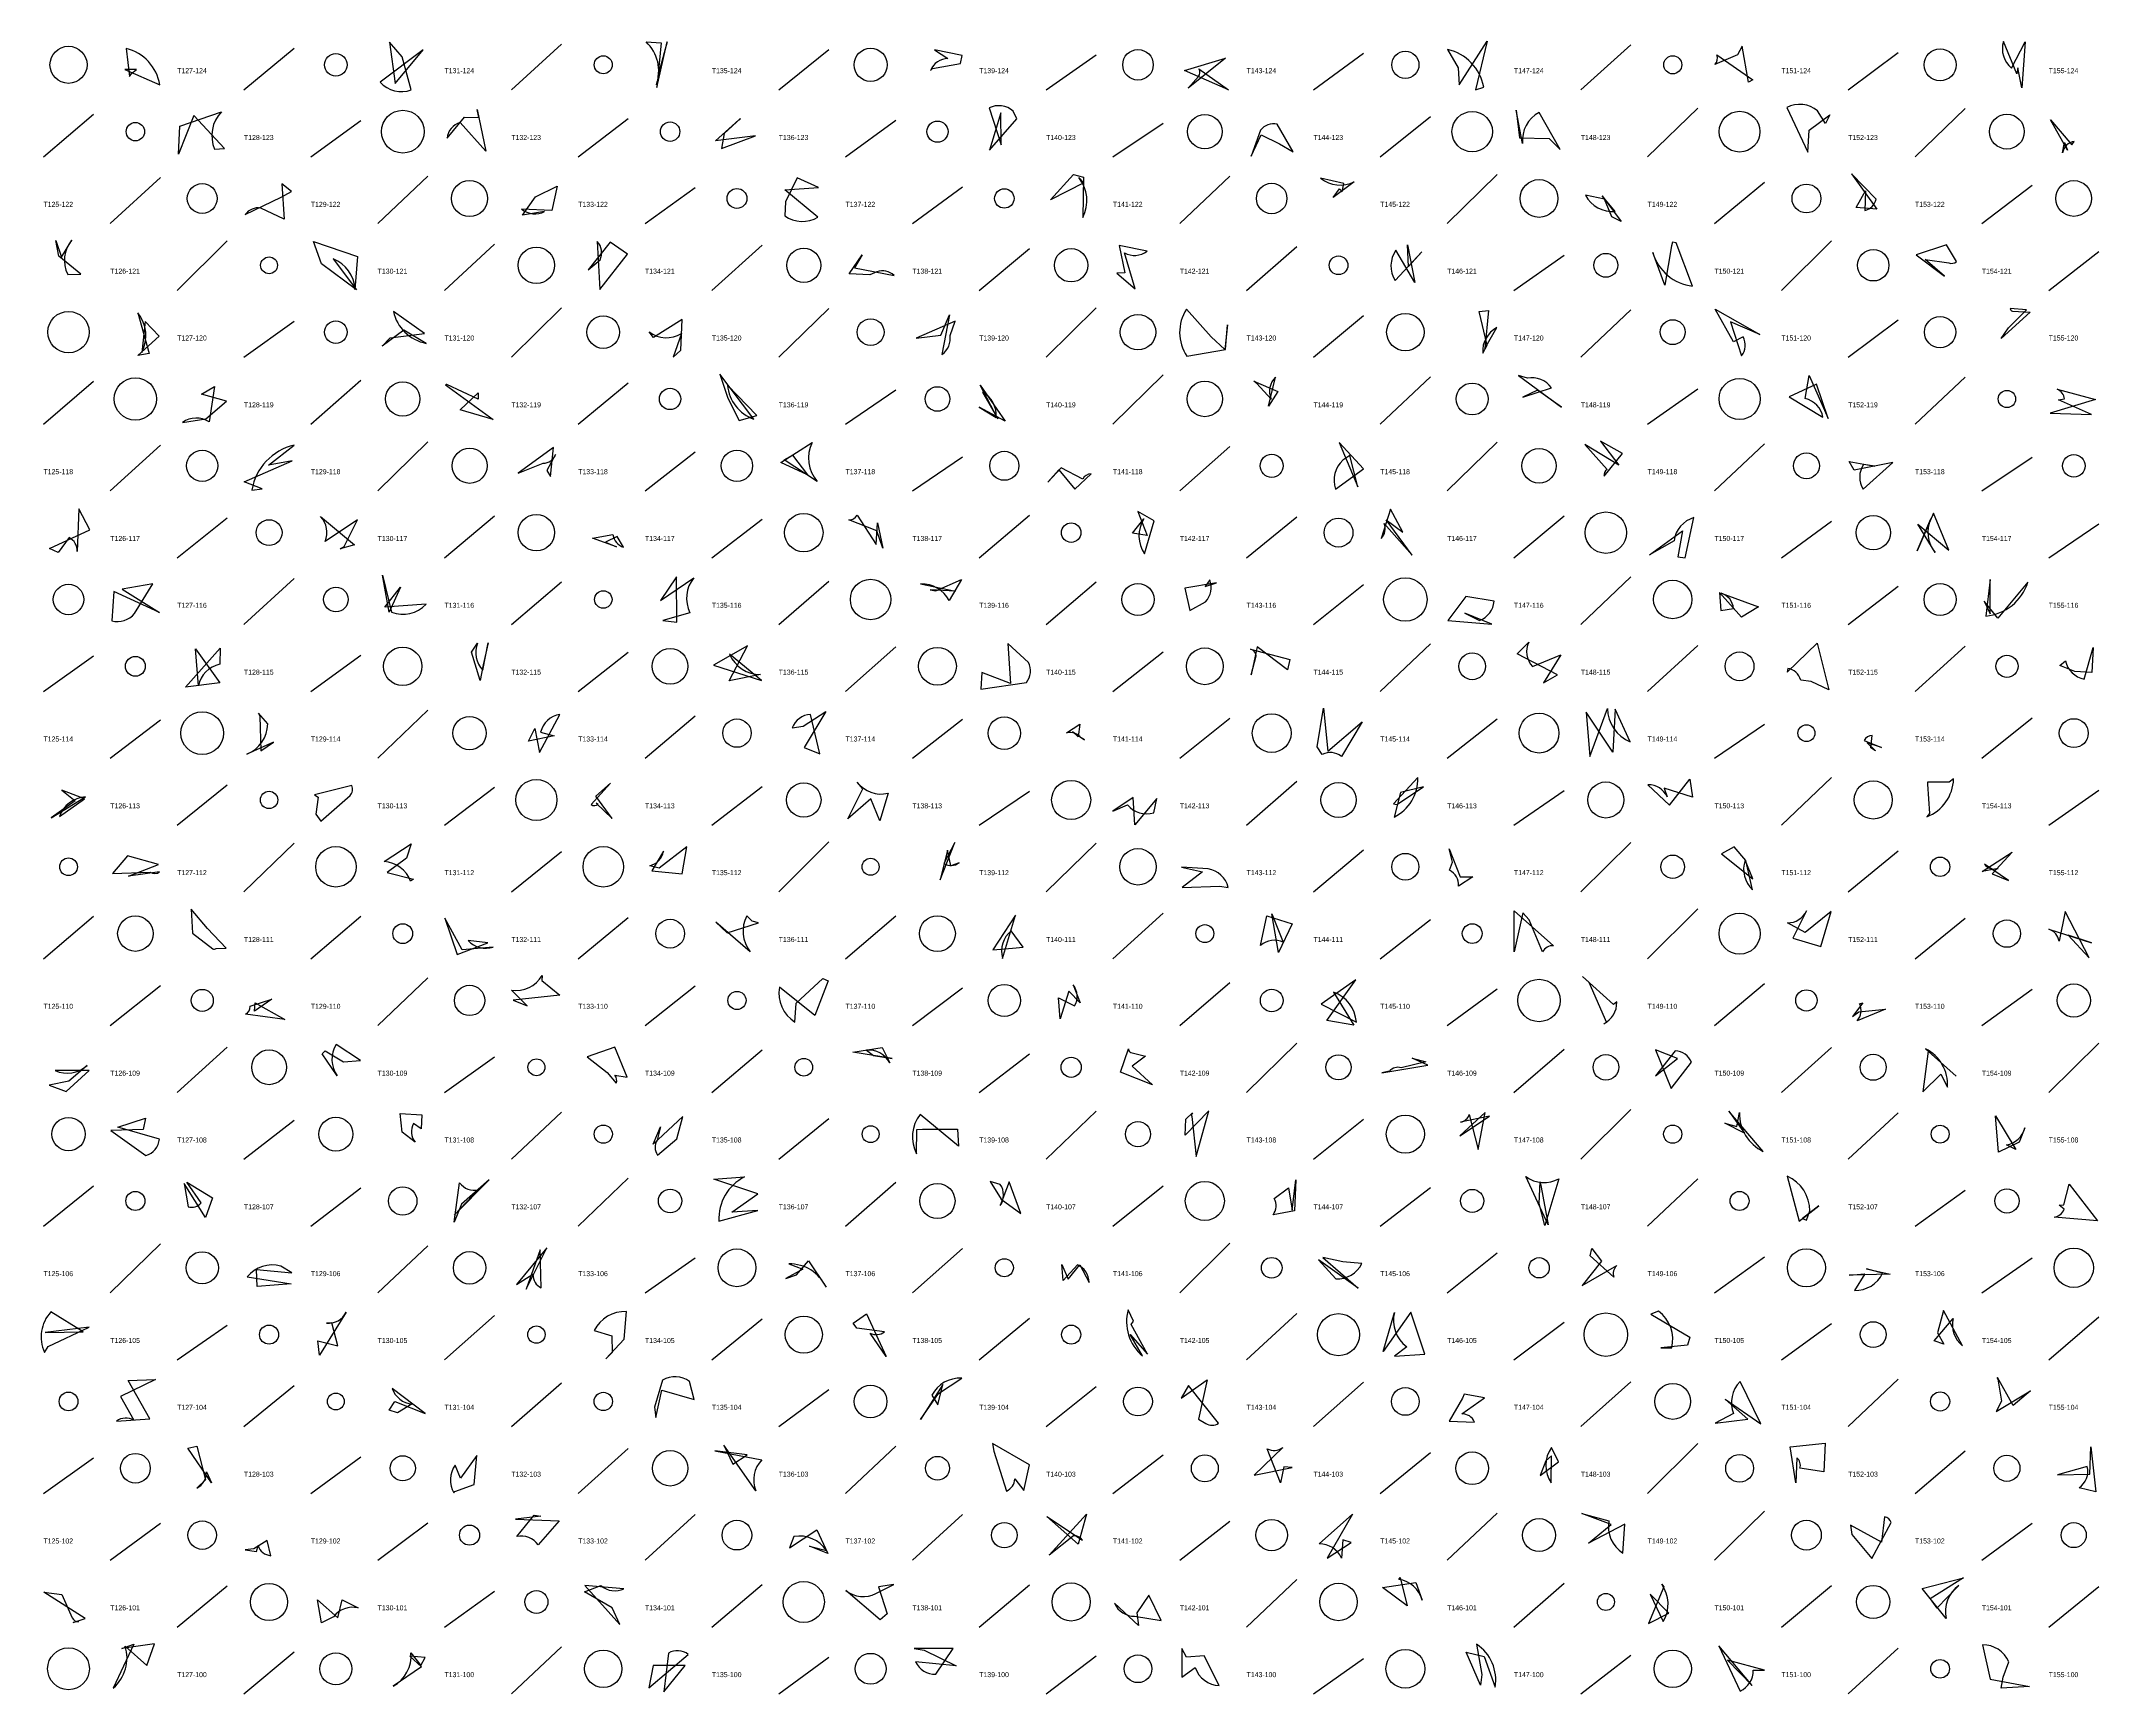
# Model space of a CAD drawing. Header units: millimetres. Extents: x -1 to 9990, y 0 to 15990.
# Drawn here: x 4999 to 6230, y 4000 to 4989 of the extents above; entities that cross this region are included whole.
import ezdxf

# ---------------------------------------------------------------- set-up
doc = ezdxf.new("R2010")
doc.units = ezdxf.units.MM
doc.layers.add('TEXT', color=3, linetype='Continuous')
doc.layers.add('WALL', color=1, linetype='Continuous')

msp = doc.modelspace()

# ---------------------------------------------------------------- linework, layer by layer
for points in [[(5210.5, 4963.8), (5227.2, 4984), (5201.5, 4964.6, 0.3), (5220.1, 4960), (5214.7, 4979.8), (5207.1, 4988.6)], [(5373.3, 4988.8), (5368.9, 4972.5), (5366.8, 4963.1, 0.3), (5360.7, 4988.7), (5369.7, 4988.1), (5367.1, 4961.4)], [(5864, 4989.2), (5856.9, 4960), (5861.9, 4961.7, 0.3), (5840.3, 4984.2), (5846.6, 4973.2), (5847.2, 4963)], [(6181.5, 4973.2), (6180.9, 4969.7), (6172.9, 4989, 0.3), (6177.7, 4973), (6185.9, 4988.8), (6183.9, 4961.2)], [(5055.6, 4972.1), (5048.7, 4972.1), (5069.6, 4963, 0.3), (5049.5, 4984.8), (5051.4, 4968), (5052.6, 4969.8)], [(5549.7, 4980.6), (5533.2, 4983.9), (5541.3, 4978.8, 0.3), (5530.8, 4971.7), (5532.1, 4972.8), (5548.8, 4975.8)], [(5707.4, 4978.9), (5685.1, 4961), (5691.2, 4968, 0.3), (5691.5, 4972.6), (5709.1, 4960), (5682.9, 4971.6)], [(6016.6, 4986.1), (6013.7, 4981), (6000.2, 4975.1, 0.3), (6001.4, 4980.9), (6023, 4966.1), (6020.3, 4964.7)], [(5566.1, 4923.9), (5582.5, 4942.6), (5580.3, 4947.3, 0.3), (5565.9, 4949.2), (5573.2, 4927.1), (5572.9, 4946.3)], [(6069.1, 4945), (6066.5, 4939.8), (6061.7, 4947.4, 0.3), (6043.2, 4949.5), (6055.9, 4922.7), (6056.7, 4935.9)], [(5080.9, 4921.5), (5081.6, 4938.3), (5106.5, 4946.9, 0.3), (5102.4, 4924.5), (5108.3, 4924.9), (5089.9, 4944.7)], [(5259.6, 4948.3), (5264.7, 4923.3), (5249.3, 4940.4, 0.3), (5241.5, 4931.1), (5251.9, 4943.7), (5260.5, 4943.5)], [(5426.1, 4932.4), (5402.1, 4929.5), (5416.1, 4942.1, 0.3), (5417.1, 4942.8), (5407.3, 4933.8), (5405.7, 4924.9)], [(5739.6, 4927.8), (5747.8, 4923), (5738.2, 4939.4, 0.3), (5728.4, 4935.9), (5722.8, 4920.4), (5728.7, 4933.1)], [(5901, 4931), (5907.6, 4924.4), (5895, 4946.5, 0.3), (5885.1, 4928), (5881.3, 4947.9), (5883.3, 4931.4)], [(6201.1, 4942.1), (6213.9, 4927.2), (6215.3, 4929.2, 0.3), (6208.2, 4922.3), (6209.5, 4928.5), (6211.2, 4923.9)], [(5142.7, 4903.8), (5144.1, 4882.7), (5130, 4889.2, 0.3), (5120.8, 4885.4), (5142.3, 4895.7), (5148.4, 4899.2)], [(5307.4, 4902.3), (5304.3, 4887.9), (5286.1, 4888.7, 0.3), (5299.9, 4887.2), (5286.6, 4885.1), (5294.4, 4896)], [(5451, 4907.3), (5444, 4892.9), (5443.6, 4884.6, 0.3), (5463.5, 4883.9), (5443.6, 4900.2), (5463.8, 4901.5)], [(5616.5, 4909.3), (5622.3, 4907.8), (5621.9, 4883.6, 0.3), (5619.5, 4907.5), (5622.5, 4904.4), (5602.6, 4894.1)], [(5777.2, 4899), (5778.2, 4904), (5764.3, 4907.2, 0.3), (5784.4, 4905), (5771.7, 4895.5), (5775.6, 4900.7)], [(6084.8, 4889.6), (6090.3, 4899.5), (6089.9, 4887.9, 0.3), (6096.7, 4894.6), (6082, 4909.8), (6097.2, 4888.6)], [(5938.6, 4884.1), (5934.1, 4894.6), (5922.8, 4896.9, 0.3), (5940.6, 4887.3), (5932.8, 4896.6), (5944.1, 4881.3)], [(5007.5, 4869.8), (5010.7, 4859.9), (5016.9, 4870, 0.3), (5014.5, 4849.6), (5022.4, 4849.8), (5009.2, 4860.4)], [(5161.5, 4869.2), (5187.9, 4860.2), (5186.4, 4840.6, 0.3), (5173.4, 4858.8), (5187.4, 4840.3), (5166.4, 4855.9)], [(5339.2, 4868.9), (5326, 4852.2), (5333.1, 4858.2, 0.3), (5331.4, 4869.3), (5332.9, 4840.6), (5349.5, 4861.6)], [(5642.4, 4850.3), (5653.4, 4841), (5646.9, 4862.5, 0.3), (5660.4, 4863.5), (5643.8, 4866.9), (5647.2, 4850.5)], [(5816.3, 4867.3), (5820.6, 4844.7), (5809.3, 4864, 0.3), (5808.9, 4846), (5824.9, 4863.1), (5816.9, 4854.2)], [(5974.2, 4866.6), (5970.2, 4843.1), (5963, 4862.7, 0.3), (5986.9, 4842.5), (5977.1, 4868.5), (5974.8, 4868.8)], [(6137.6, 4848.5), (6126.1, 4858.5), (6140.2, 4856.5, 0.3), (6144.9, 4857.3), (6138.8, 4867.3), (6120.7, 4861.2)], [(5490, 4861.3), (5485.4, 4853.4), (5509, 4848.9, 0.3), (5498.7, 4851.1), (5494.6, 4849.4), (5482.1, 4850)], [(5207.5, 4811.5), (5228, 4814.1), (5209.4, 4827.4, 0.3), (5229, 4808.3), (5215.7, 4816.1), (5202.6, 4806.7)], [(5706.9, 4804.7), (5698.7, 4812.2), (5684, 4828.7, 0.3), (5684.3, 4800.6), (5707.3, 4804.6), (5708.6, 4819.3)], [(5864.7, 4828), (5862.6, 4805.2), (5869.8, 4817.7, 0.3), (5861.3, 4802.5), (5864, 4807.3), (5859.1, 4827.3)], [(6027.1, 4813.5), (6009.6, 4821.2), (6016.2, 4800.9, 0.3), (6017.2, 4812.1), (6011.3, 4809.3), (6000.3, 4828.8)], [(6175.9, 4817.5), (6186.7, 4828.3), (6177, 4829.1, 0.3), (6178.3, 4827.5), (6188.9, 4827), (6171.5, 4811.2)], [(5069.2, 4812.6), (5060.8, 4821.3), (5058.8, 4802.9, 0.3), (5056.5, 4826.5), (5063.2, 4802.3), (5056.4, 4801)], [(5382.2, 4822.6), (5365, 4811.8), (5362.4, 4815.1, 0.3), (5381.8, 4814.1), (5376.8, 4800), (5381.5, 4804.2)], [(5537.1, 4813.2), (5542.1, 4825.3), (5537.6, 4801.7, 0.3), (5542.5, 4813), (5545.5, 4821.5), (5522.2, 4811.3)], [(5094.6, 4777.8), (5102.3, 4782.4), (5099.1, 4761.4, 0.3), (5083.2, 4761), (5097.1, 4763.2), (5109.5, 4773.6)], [(5260.1, 4778.6), (5260.1, 4774.8), (5241.4, 4783.7, 0.3), (5240.5, 4783.5), (5269.1, 4762.8), (5249.3, 4768.5)], [(5416.4, 4762.2), (5427, 4765.2), (5409.4, 4783.2, 0.3), (5425.2, 4763), (5404.7, 4789.8), (5409.6, 4775.4)], [(5575.5, 4761.7), (5560, 4770.2), (5570.1, 4764, 0.3), (5562, 4779), (5571.1, 4763.2), (5560.6, 4783.2)], [(5738.7, 4779.5), (5733.1, 4770.6), (5737.3, 4788.1, 0.3), (5734.6, 4774.9), (5726.2, 4784.3), (5724.3, 4785.7)], [(5894, 4780.3), (5885.3, 4776), (5902.4, 4781.7, 0.3), (5888, 4787.4), (5882.8, 4789.1), (5908.4, 4770.1)], [(6061.1, 4783.8), (6044.6, 4776.2), (6064.9, 4764.1, 0.3), (6054.3, 4775.2), (6056.7, 4789), (6068.1, 4763.3)], [(6225.6, 4765.7), (6205.9, 4774.4), (6209.4, 4775, 0.3), (6205, 4780.8), (6227.9, 4774.6), (6200.8, 4766.6)], [(5148.8, 4737.9), (5134.6, 4735.3), (5150, 4747.4, 0.3), (5124.7, 4720.5), (5130.8, 4721.2), (5120.1, 4725.4)], [(5305.2, 4746), (5284, 4730.6), (5299.1, 4736.5, 0.3), (5306.5, 4741.7), (5301.3, 4732.2), (5303.5, 4728.7)], [(5457.3, 4729.7), (5441.3, 4737), (5460, 4749, 0.3), (5463, 4725.6), (5443.3, 4738.6), (5448.2, 4741.3)], [(5786.6, 4722.4), (5781.8, 4741.2), (5777.6, 4738.4, 0.3), (5773.2, 4721.1), (5789.9, 4733.1), (5775.4, 4748.9)], [(5942.7, 4735.4), (5922.4, 4747.8), (5935.7, 4732.7, 0.3), (5934, 4728.8), (5945, 4742.4), (5931.8, 4749.7)], [(5607.7, 4732.6), (5617.2, 4721), (5626.9, 4730.1, 0.3), (5621.9, 4727), (5609.1, 4733.7), (5601, 4725.3)], [(6080.5, 4737.6), (6096, 4734.7), (6089.2, 4735.8, 0.3), (6089, 4721), (6106.8, 4737), (6083.6, 4732.4)], [(5027.8, 4696.6), (5021.1, 4709.3), (5020.2, 4683.7, 0.3), (5015.3, 4692), (5008.8, 4683.1), (5003.7, 4685.6)], [(5180, 4686.7), (5188, 4702.6), (5168.5, 4689.7, 0.3), (5165.8, 4704.6), (5186.2, 4687.8), (5177.6, 4685.4)], [(5502.3, 4685.7), (5498.7, 4696), (5481.9, 4702.6, 0.3), (5486.9, 4705.5), (5498.4, 4687.9), (5499.2, 4700.8)], [(5660.5, 4693.3), (5651.7, 4694.7), (5658.5, 4703.2, 0.3), (5658.9, 4682.3), (5664.6, 4702), (5654.9, 4707.7)], [(5813.4, 4695.2), (5806.2, 4709.1), (5800.5, 4691.5, 0.3), (5802.3, 4700.5), (5819.1, 4681.6), (5803.5, 4702.6)], [(5978.1, 4680.6), (5982.4, 4680), (5987.7, 4704, 0.3), (5975.8, 4690.1), (5961.1, 4681.7), (5980.9, 4696)], [(6131.1, 4706.7), (6121.2, 4684.2), (6129.5, 4703.2, 0.3), (6132.1, 4683.2), (6121.6, 4700.1), (6140.3, 4684.6)], [(5343, 4686.5), (5328.5, 4691.7), (5340.8, 4693.9, 0.3), (5347.2, 4686.3), (5343.4, 4692.7), (5336.4, 4689.4)], [(5206.9, 4647.4), (5202.8, 4669.6), (5208.3, 4647.5, 0.3), (5229, 4652.1), (5204.2, 4650.4), (5213.7, 4662.4)], [(5378.9, 4668.6), (5369.2, 4654.3), (5389.2, 4667.9, 0.3), (5386.9, 4647.1), (5370.7, 4642.5), (5379.1, 4641.5)], [(5534, 4660.2), (5549.3, 4667), (5541.9, 4654.3, 0.3), (5524.9, 4664.3), (5545.7, 4660), (5530.7, 4660.7)], [(6165, 4646.5), (6165, 4666.9), (6162.4, 4645.1, 0.3), (6187.6, 4665.4), (6169.5, 4643.9), (6161.3, 4654)], [(5069.4, 4647.3), (5042.2, 4659.8), (5040.9, 4642.2, 0.3), (5054.5, 4646.7), (5065.4, 4664.4), (5047.1, 4661.2)], [(5683.1, 4661.8), (5686.1, 4648.5), (5695.4, 4653.6, 0.3), (5697.9, 4666.8), (5695.2, 4662.7), (5702, 4664.9)], [(5866.7, 4640.3), (5850.5, 4646.8), (5859.4, 4642.5, 0.3), (5868.1, 4654), (5851.1, 4656.7), (5840.5, 4642.4)], [(6002.9, 4659.2), (6003.7, 4648.5), (6011.4, 4649.6, 0.3), (6004, 4658.8), (6026.4, 4650.6), (6016.1, 4644.5)], [(5084.9, 4602.5), (5105.7, 4625.9), (5105.6, 4616.2, 0.3), (5092.7, 4603.3), (5090.9, 4625.4), (5105.6, 4605.1)], [(5261.3, 4606.5), (5256.1, 4623.4), (5259.8, 4628.9, 0.3), (5262.9, 4612.6), (5266.2, 4629.1), (5263.1, 4615.8)], [(5400.9, 4615.6), (5429.7, 4606.5), (5410.6, 4622.2, 0.3), (5429.1, 4610.1), (5410.4, 4606.3), (5421.3, 4627.3)], [(5561.5, 4611.3), (5561, 4601.3), (5588.2, 4605.3, 0.3), (5589.4, 4617.3), (5577.2, 4628.6), (5578.7, 4604.7)], [(5726.3, 4626.6), (5722.8, 4609.8), (5725.8, 4621.2, 0.3), (5722.4, 4625.3), (5745.8, 4619.1), (5744.5, 4612.8)], [(5906.1, 4609.8), (5882, 4622.5), (5888.8, 4629.5, 0.3), (5891, 4614.9), (5908.1, 4621.8), (5897.6, 4605.1)], [(6068.4, 4601), (6057.8, 4605.9), (6051.6, 4606.8, 0.3), (6043.8, 4613.7), (6043.5, 4611.5), (6061.5, 4628.9)], [(6215.6, 4611.8), (6206.7, 4615.5), (6210, 4618.2, 0.3), (6221.2, 4607.4), (6226.6, 4626.2), (6225.9, 4611.2)], [(5130.1, 4564.4), (5137.6, 4569.5), (5121.8, 4562.4, 0.3), (5134.2, 4580.6), (5128.7, 4587), (5129.5, 4585.1)], [(5294, 4577.8), (5296.8, 4563.5), (5309.1, 4586.2, 0.3), (5297.5, 4575.5), (5305.7, 4573.4), (5290.3, 4570.1)], [(5455.3, 4566.5), (5464.7, 4562.6), (5459, 4586.2, 0.3), (5448.1, 4578.2), (5454.7, 4579.2), (5468.2, 4588)], [(5768.7, 4564.2), (5789.2, 4581.7), (5776.7, 4561.1, 0.3), (5765.3, 4562.2), (5762.3, 4566.9), (5766.1, 4590)], [(5923.1, 4587.6), (5925.3, 4561.1), (5935.9, 4589.8, 0.3), (5949.6, 4569.8), (5940.5, 4589.3), (5939.1, 4563.6)], [(5615.9, 4575.9), (5622.9, 4571), (5621, 4572.1, 0.3), (5612.3, 4575.1), (5620.1, 4580.3), (5619.2, 4572.7)], [(6096.4, 4564.4), (6093.5, 4566.3), (6094.4, 4573.5, 0.3), (6089.5, 4570.6), (6100, 4566.5), (6091.3, 4569.2)], [(5330.6, 4537.3), (5339.3, 4545.1), (5327.7, 4532.2, 0.3), (5332, 4532.3), (5330.7, 4533.1), (5340.3, 4524)], [(5481.3, 4523.8), (5490.3, 4541.7), (5487, 4545.7, 0.3), (5505.4, 4539), (5500.5, 4522.5), (5495.2, 4535.6)], [(5825.9, 4542.9), (5812.1, 4539.5), (5808.2, 4524.8, 0.3), (5822.4, 4548.4), (5807.9, 4532.6), (5809.8, 4532.3)], [(5986.8, 4536.7), (5969.9, 4542.1), (5971.7, 4536.8, 0.3), (5960.2, 4544.1), (5973.1, 4531.9), (5985.3, 4547.4)], [(6127.5, 4544.4), (6128.6, 4526.9), (6127, 4524.9, 0.3), (6143.1, 4547.6), (6140.4, 4545.7), (6127.4, 4545.7)], [(5018.9, 4534.4), (5004.6, 4524.4), (5025.1, 4536.8, 0.3), (5009.5, 4525.1), (5024.5, 4535.6), (5010.9, 4540.9)], [(5162.9, 4526.5), (5166, 4522.4), (5183.5, 4537.6, 0.3), (5184.5, 4543.7), (5162.2, 4538.1), (5164.3, 4536.7)], [(5652.1, 4536.5), (5640, 4528.3), (5648.7, 4532, 0.3), (5664.4, 4527.3), (5666.3, 4535.8), (5653.2, 4520.1)], [(5205.7, 4491.6), (5221.5, 4487.7), (5219.7, 4486.4, 0.3), (5203.9, 4498.1), (5220.1, 4508.7), (5217.2, 4500.2)], [(5385, 4507), (5368.4, 4494.2), (5362.8, 4495.6, 0.3), (5371, 4504.3), (5364, 4492.6), (5382.3, 4490.7)], [(5536.7, 4487.2), (5545.4, 4509.5), (5538.9, 4496.9, 0.3), (5547.9, 4497.4), (5542.9, 4495.6), (5541.1, 4505)], [(6004.1, 4502.7), (6023, 4487.8), (6018.3, 4499, 0.3), (6022.8, 4481.3), (6018.7, 4498.7), (6011.7, 4506.9)], [(5050.2, 4501.6), (5041.4, 4491), (5063.8, 4491.7, 0.3), (5069.5, 4492), (5050.8, 4489.4), (5068.9, 4496.4)], [(5681.5, 4482.6), (5703.9, 4483.5), (5709, 4482.7, 0.3), (5697, 4493.8), (5681.1, 4494.7), (5693.6, 4492)], [(5847.7, 4488.9), (5855.4, 4489), (5846.8, 4483.5, 0.3), (5841.4, 4492.9), (5843.3, 4497.7), (5841.3, 4505.7)], [(6166.1, 4490.7), (6175.9, 4486.9), (6161.5, 4496.5, 0.3), (6169.7, 4494), (6160.2, 4492.1), (6178.2, 4503.7)], [(5088.4, 4469.6), (5089.1, 4455.2), (5101.3, 4446, 0.3), (5103.4, 4446.1), (5109.4, 4446.3), (5098.1, 4458.1)], [(5247.6, 4442.5), (5265.9, 4449.4), (5254.2, 4450.8, 0.3), (5269.1, 4447), (5250.5, 4445.4), (5240.2, 4464.3)], [(5427.8, 4461.5), (5424.2, 4462.4), (5420.9, 4465.6, 0.3), (5423, 4444.2), (5402.4, 4461.8), (5409.1, 4455.5)], [(5579.8, 4446.4), (5586.3, 4447), (5579.1, 4456.7, 0.3), (5573.9, 4440.2), (5581.7, 4466), (5568.2, 4445.3)], [(5739.1, 4443.7), (5735, 4466.9), (5741.9, 4449.9, 0.3), (5728.4, 4447.9), (5732.1, 4465.7), (5747.2, 4460.8)], [(5880.1, 4444.1), (5880.2, 4468.7), (5903.6, 4447.8, 0.3), (5897.1, 4444.1), (5889.1, 4463.2), (5885.2, 4467.4)], [(6069.8, 4468.2), (6054.3, 4455.6), (6043.7, 4461.5, 0.3), (6055.1, 4468.7), (6046.8, 4452.2), (6063.6, 4447.3)], [(6224.3, 4440.6), (6209.8, 4468.3), (6206.2, 4450.5, 0.3), (6200.1, 4457.6), (6225.7, 4449.5), (6211.6, 4454)], [(5281, 4415.1), (5289.4, 4411.7), (5280, 4421.1, 0.3), (5298.5, 4429.9), (5298.3, 4427), (5309, 4418.1)], [(5469.6, 4426.7), (5461.7, 4406), (5440.4, 4422.9, 0.3), (5449.6, 4402.1), (5450.4, 4413.4), (5466.3, 4428.2)], [(5608.5, 4404.1), (5607.5, 4416.6), (5617.1, 4411.7, 0.3), (5616.2, 4424.4), (5620.3, 4413.6), (5613.7, 4420.6)], [(5785.3, 4427.4), (5764.6, 4412.8), (5785.7, 4402, 0.3), (5771.9, 4420), (5784.1, 4400.3), (5768.1, 4403)], [(5924.7, 4426), (5935.4, 4401.8), (5933.7, 4401.1, 0.3), (5941.5, 4414.1), (5939.6, 4412.5), (5921, 4429.4)], [(5126.6, 4413.6), (5144.5, 4403.6), (5120.9, 4406.8, 0.3), (5123.7, 4411.5), (5136.6, 4415.8), (5126.3, 4408.5)], [(6086.3, 4408.1), (6102.3, 4409.8), (6085.4, 4402.9, 0.3), (6086.8, 4413), (6088.8, 4413.6), (6082.5, 4405.4)], [(5179.6, 4378.3), (5189.7, 4379.1), (5175.2, 4388.7, 0.3), (5175.8, 4369.8), (5166.8, 4383), (5168.6, 4384.9)], [(5325.3, 4381.3), (5337.4, 4371.8), (5342.7, 4365.5, 0.3), (5341.9, 4370.2), (5349.3, 4369.1), (5341.9, 4387)], [(5484.3, 4384.1), (5501.9, 4386.9), (5506.4, 4377.7, 0.3), (5492.5, 4385.3), (5496.7, 4382), (5507.8, 4380.3)], [(5663.7, 4364.5), (5644.5, 4372.1), (5649.3, 4386, 0.3), (5650.7, 4383.9), (5659.4, 4381.6), (5651.6, 4375.6)], [(5964.7, 4385.4), (5974, 4362.4), (5986.2, 4378, 0.3), (5976.5, 4384.8), (5964.7, 4369.8), (5977.8, 4380.2)], [(6124.7, 4360.3), (6135.4, 4370.8), (6139.4, 4363.1, 0.3), (6126.3, 4386.1), (6144.7, 4369.6), (6127.8, 4384.6)], [(5013.6, 4360.5), (5027.4, 4373.1), (5007, 4373.1, 0.3), (5026.1, 4376), (5015.2, 4366.8), (5003.4, 4364.3)], [(5819.1, 4380.5), (5827.3, 4378.2), (5812.5, 4374.7, 0.3), (5805.5, 4372.7), (5801, 4371.7), (5828.5, 4376.2)], [(5226.5, 4346.5), (5226.1, 4338.1), (5221.4, 4341.3, 0.3), (5222.4, 4330.2), (5214.6, 4336.1), (5213.5, 4347.4)], [(5683.3, 4334.3), (5683.6, 4343.9), (5687.6, 4347.7, 0.3), (5687.2, 4345.6), (5689.8, 4321.7), (5697.3, 4348.9)], [(5847.5, 4334), (5865.3, 4345.8), (5848, 4342.2, 0.3), (5853.2, 4346.7), (5858.5, 4325.8), (5862.7, 4347.9)], [(6006.2, 4341.5), (6013.4, 4339.5), (6015, 4347.9, 0.3), (6029.2, 4324.7), (6008.5, 4348.8), (6018, 4335.6)], [(5059.6, 4337.8), (5040.4, 4337.1), (5061.3, 4322.2, 0.3), (5069.4, 4332), (5044.5, 4339.1), (5061.1, 4344.6)], [(5364.8, 4328.9), (5369.3, 4339.4), (5367.3, 4331.4, 0.3), (5367.4, 4322.5), (5379, 4332.1), (5382.7, 4345.6)], [(5546.9, 4337.9), (5547.6, 4327.7), (5524.7, 4346.8, 0.3), (5522.5, 4323.2), (5522.7, 4337.8), (5526, 4337.9)], [(6168.1, 4345.9), (6180.4, 4325.8), (6174.7, 4328.5, 0.3), (6185.7, 4338.7), (6182.4, 4330.2), (6169.9, 4324.2)], [(5097, 4285.1), (5084.2, 4305.4), (5086.6, 4291.5, 0.3), (5094.3, 4293.9), (5085.8, 4306.3), (5101.1, 4296.9)], [(5250.1, 4293), (5245.8, 4282.3), (5249, 4305.8, 0.3), (5260.3, 4301.8), (5245.7, 4286.6), (5266.7, 4307.6)], [(5427.5, 4299.3), (5401.2, 4308.1), (5419.6, 4309.4, 0.3), (5404.2, 4282.9), (5427.4, 4289.3), (5411.9, 4288.3)], [(5584.8, 4287.4), (5578, 4306.4), (5572.6, 4292.2, 0.3), (5572.6, 4304.9), (5566.6, 4306.7), (5573.2, 4296.1)], [(5749.4, 4307.6), (5748.7, 4289), (5735.8, 4286.7, 0.3), (5736.5, 4296.5), (5745.1, 4302.9), (5747.3, 4289.5)], [(5895.6, 4306.5), (5900.4, 4280.7), (5887.1, 4309.7, 0.3), (5906.9, 4308.3), (5898.5, 4280.3), (5895, 4293.5)], [(6052.7, 4284.5), (6055, 4283.5), (6057, 4289, 0.3), (6043.5, 4309.8), (6050.6, 4282.9), (6062.5, 4292.1)], [(6212.3, 4305.1), (6229.1, 4283.2), (6203.2, 4285.4, 0.3), (6209.2, 4290.1), (6206.3, 4292.5), (6209, 4292.7)], [(5301.3, 4266.9), (5283.1, 4245.1), (5292.9, 4251.1, 0.3), (5297.9, 4243), (5297.3, 4265.8), (5288.8, 4242.2)], [(5786.7, 4242.8), (5763.1, 4259.8), (5773.3, 4248.4, 0.3), (5789, 4257.5), (5777.5, 4258.6), (5765.6, 4261.2)], [(5932.4, 4258.9), (5920.9, 4244.4), (5941.5, 4256.4, 0.3), (5939.8, 4249.3), (5925.6, 4262.1), (5926.5, 4266.5)], [(5127.4, 4254), (5148.6, 4251.9), (5142.1, 4256, 0.3), (5122, 4249.6), (5148.3, 4245.4), (5127.8, 4243.8)], [(5450.6, 4250.8), (5457.9, 4259.2), (5468.3, 4243.4, 0.3), (5446, 4257.3), (5454.5, 4254.1), (5444.2, 4248.5)], [(5613.2, 4248.1), (5620.2, 4256.7), (5625.8, 4246.3, 0.3), (5618.7, 4256.8), (5610.2, 4247.3), (5609.4, 4256.9)], [(6080.6, 4250.6), (6089.9, 4251.3), (6083.8, 4241.5, 0.3), (6100.6, 4251.7), (6091, 4254.4), (6105.2, 4251.2)], [(5001, 4216.2), (5023.8, 4216.7), (5004.4, 4228.6, 0.3), (5000.6, 4204.3), (5002.8, 4207.9), (5027.4, 4219.5)], [(5176.1, 4208.3), (5172.6, 4222.1), (5169.4, 4221.8, 0.3), (5181.2, 4228.4), (5165.2, 4202.8), (5164.2, 4211.3)], [(5336.6, 4200.5), (5347.5, 4212.3), (5348.9, 4228.8, 0.3), (5329.6, 4217.4), (5340.1, 4214.2), (5340.3, 4204.4)], [(5492.6, 4227.5), (5504.3, 4202), (5494.7, 4215.9, 0.3), (5503.3, 4216.7), (5486.7, 4218.8), (5484.5, 4221.9)], [(5651, 4221), (5652.4, 4223.1), (5649.2, 4229.9, 0.3), (5657.7, 4202.3), (5650.4, 4215.1), (5660.6, 4203.3)], [(5818.2, 4228.4), (5801.8, 4205), (5808.4, 4228.3, 0.3), (5815.8, 4207.7), (5808.5, 4202.2), (5826.7, 4203.4)], [(5983.8, 4208.7), (5967.8, 4207), (5974.4, 4207, 0.3), (5966.5, 4229.1), (5961.8, 4227.2), (5985.2, 4213.5)], [(6137.2, 4209.2), (6131.4, 4211.3), (6142.9, 4224.7, 0.3), (6148.5, 4208.3), (6137, 4229.4), (6133.5, 4216.1)], [(5067, 4188.2), (5046.1, 4178), (5054.1, 4163.8, 0.3), (5043.7, 4163.2), (5063.7, 4164.6), (5050.6, 4187.6)], [(5370, 4181.8), (5389.4, 4176.1), (5386.7, 4186.9, 0.3), (5370.4, 4187.8), (5365.7, 4171.6), (5366.4, 4165.5)], [(5524.8, 4164.2), (5535.7, 4179.7), (5549.5, 4188.9, 0.3), (5531.7, 4178.7), (5535.3, 4173), (5538.3, 4185.1)], [(5696.4, 4188), (5691.2, 4164.4), (5695.5, 4161.9, 0.3), (5703.2, 4162), (5685.2, 4184.5), (5680.9, 4177)], [(6006.4, 4176.4), (6027.8, 4161.6), (6015.3, 4186.9, 0.3), (6011.4, 4167.7), (6000.4, 4162.1), (6020, 4164.5)], [(6189, 4181.3), (6178.7, 4172.5), (6169.3, 4189.4, 0.3), (6169.5, 4188.3), (6171.7, 4175.1), (6168.6, 4168.9)], [(5210.2, 4174.9), (5228.5, 4167.7), (5208.7, 4182.8, 0.3), (5220.6, 4173.5), (5211.8, 4168.1), (5206.9, 4169.7)], [(5849.2, 4177), (5841.3, 4163.2), (5856.4, 4162.7, 0.3), (5848.7, 4167.6), (5862.3, 4177.2), (5850.2, 4179.4)], [(5568, 4149.8), (5568.7, 4145.3), (5576.3, 4121.4, 0.3), (5581.2, 4128.7), (5586.7, 4121.7), (5590, 4137.1)], [(6066.3, 4150), (6065.5, 4132.8), (6051.1, 4135, 0.3), (6049.3, 4141.3), (6048.7, 4126.2), (6045.2, 4147.8)], [(5091.7, 4148.2), (5096.9, 4128), (5091.7, 4123.1, 0.3), (5097.5, 4132.8), (5100.5, 4126.3), (5086.4, 4147.1)], [(5259.4, 4142.6), (5249.5, 4129), (5246.4, 4136.9, 0.3), (5245.6, 4120.3), (5246.1, 4121.1), (5257.8, 4125.4)], [(5421.1, 4143), (5401.7, 4145.5), (5429.9, 4140.1, 0.3), (5426.4, 4121.5), (5407.1, 4148.9), (5412.5, 4137.5)], [(5742.2, 4135.8), (5740.2, 4126.3), (5732.3, 4146.7, 0.3), (5741.7, 4147.5), (5724.6, 4130.9), (5747.2, 4135.4)], [(5895.6, 4130.7), (5906.6, 4138.9), (5902.4, 4147.5, 0.3), (5902.2, 4126.2), (5902.5, 4142.4), (5899.1, 4139.4)], [(6225.2, 4147.8), (6228.1, 4120.9), (6218.3, 4123.3, 0.3), (6223.1, 4136), (6205.2, 4131.1), (6224.7, 4131.5)], [(5282.5, 4104.6), (5308.7, 4103.6), (5296.1, 4089.1, 0.3), (5283.3, 4094.2), (5293.7, 4106.9), (5297.7, 4106.3)], [(5619.1, 4089.5), (5600.5, 4106.2), (5621.7, 4091.9, 0.3), (5616.4, 4094.6), (5601.9, 4083), (5624.2, 4107.6)], [(5782.5, 4090.6), (5777.5, 4092.1), (5776.8, 4081.3, 0.3), (5763.4, 4089.7), (5783.4, 4107.6), (5768.3, 4081.3)], [(5938.1, 4101.3), (5920.7, 4108), (5936.8, 4103.5, 0.3), (5945.1, 4084.2), (5946.4, 4101.5), (5924.6, 4090.2)], [(6082.2, 4095.4), (6094.1, 4081), (6105.8, 4102.5, 0.3), (6101.8, 4105.9), (6099.9, 4090.8), (6081.4, 4101)], [(5120.8, 4086.1), (5127.5, 4085.2), (5128.4, 4088.8, 0.3), (5136, 4082.7), (5133.8, 4091.8), (5125.9, 4086.8)], [(5469.3, 4084.1), (5458.4, 4088.3), (5468.5, 4085.7, 0.3), (5449.1, 4094.2), (5446.5, 4087.4), (5462.9, 4098.2)], [(5340.3, 4051.4), (5323.8, 4061.1), (5333.6, 4064.8, 0.3), (5347.4, 4062.9), (5324, 4064.9), (5345, 4041.6)], [(5504.9, 4047.9), (5500.8, 4044.4), (5480.2, 4061.9, 0.3), (5498.2, 4060), (5508.9, 4065.5), (5499.8, 4064.1)], [(5801.4, 4063.7), (5821.2, 4066.7), (5825, 4056.1, 0.3), (5811.1, 4068.5), (5811.8, 4069.6), (5816, 4052.6)], [(5972.6, 4048.3), (5961.4, 4059.6), (5969.3, 4043.3, 0.3), (5968.4, 4065.6), (5969.6, 4064), (5960.5, 4042.2)], [(6129, 4056.9), (6133.1, 4051.3), (6146.3, 4064.9, 0.3), (6138.6, 4045.1), (6124.3, 4063), (6149.1, 4069.4)], [(5000.2, 4060.8), (5011, 4059.4), (5017.2, 4045.5, 0.3), (5021.2, 4043.3), (5017.8, 4042.7), (5025, 4045)], [(5176.2, 4045.4), (5178.7, 4056.2), (5188.3, 4051.4, 0.3), (5173.5, 4046.1), (5166.4, 4042.6), (5164, 4056.3)], [(5654.4, 4048.4), (5655.4, 4040.9), (5641, 4054.2, 0.3), (5653, 4046.4), (5668.9, 4043.9), (5661.4, 4059)], [(5046.9, 4027.1), (5054, 4029.7), (5041.8, 4003.5, 0.3), (5048.9, 4028.5), (5061.8, 4016.9), (5066.4, 4030)], [(5527, 4026.2), (5546.1, 4016.8), (5521.9, 4019.2, 0.3), (5534, 4011.7), (5544.4, 4027.2), (5521.1, 4027.2)], [(5681.2, 4027.1), (5681.3, 4009.9), (5689.2, 4015.7, 0.3), (5703.6, 4004.9), (5694.6, 4022.7), (5684, 4022)], [(5851.3, 4025), (5862.2, 4022.3), (5868.7, 4004, 0.3), (5857.6, 4029.7), (5860.8, 4011.6), (5860, 4005.1)], [(6022.6, 4005), (6002.6, 4028.7), (6015.3, 4001.6, 0.3), (6023.2, 4014.2), (6029.9, 4014.1), (6007.7, 4020.2)], [(6171.6, 4003.4), (6172.8, 4009.9), (6176.1, 4019.2, 0.3), (6160.4, 4029.4), (6165, 4008.8), (6188.5, 4004.4)], [(5219.3, 4022.6), (5226.2, 4016.2), (5209.2, 4004.6, 0.3), (5219.9, 4024.6), (5225.9, 4016.9), (5228.4, 4021.8)], [(5364.8, 4017), (5362.2, 4003.7), (5385.9, 4023.6, 0.3), (5374, 4024.4), (5371.3, 4001.2), (5384, 4016.9)]]:
    msp.add_lwpolyline(points, format="xyb", close=True)
for centre, radius in [((5015, 4975), 11.1), ((5175, 4975), 6.76), ((5335, 4975), 5.4), ((5495, 4975), 9.91), ((5655, 4975), 9.16), ((5815, 4975), 8.15), ((5975, 4975), 5.41), ((6135, 4975), 9.57), ((5055, 4935), 5.51), ((5215, 4935), 12.8), ((5375, 4935), 5.8), ((5535, 4935), 6.34), ((5695, 4935), 10.3), ((5855, 4935), 12.1), ((6015, 4935), 12.2), ((6175, 4935), 10.4), ((5095, 4895), 8.92), ((5255, 4895), 10.8), ((5415, 4895), 5.95), ((5735, 4895), 9.15), ((5895, 4895), 11.3), ((6055, 4895), 8.61), ((6215, 4895), 10.7), ((5575, 4895), 5.81), ((5295, 4855), 10.9), ((5455, 4855), 10.2), ((5615, 4855), 9.98), ((6095, 4855), 9.38), ((5135, 4855), 5.04), ((5775, 4855), 5.59), ((5935, 4855), 7.15), ((5015, 4815), 12.4), ((5175, 4815), 6.74), ((5335, 4815), 9.74), ((5495, 4815), 8.03), ((5655, 4815), 10.6), ((5815, 4815), 11.2), ((5975, 4815), 7.45), ((6135, 4815), 9.39), ((5055, 4775), 12.7), ((5215, 4775), 10.3), ((5375, 4775), 6.38), ((5535, 4775), 7.36), ((5695, 4775), 10.6), ((5855, 4775), 9.55), ((6015, 4775), 12.3), ((6175, 4775), 5.16), ((5095, 4735), 9.37), ((5255, 4735), 10.5), ((5415, 4735), 9.35), ((5575, 4735), 8.68), ((5735, 4735), 6.9), ((5895, 4735), 10.3), ((6055, 4735), 7.75), ((6215, 4735), 6.76), ((5295, 4695), 10.9), ((5455, 4695), 11.5), ((5935, 4695), 12.4), ((6095, 4695), 10.3), ((5135, 4695), 7.75), ((5615, 4695), 5.86), ((5775, 4695), 8.66), ((5495, 4655), 12.1), ((5815, 4655), 13), ((5015, 4655), 9.11), ((5175, 4655), 7.36), ((5335, 4655), 5.23), ((5655, 4655), 9.6), ((5975, 4655), 11.5), ((6135, 4655), 9.6), ((5055, 4615), 5.95), ((5215, 4615), 11.5), ((5375, 4615), 10.7), ((5535, 4615), 11.3), ((5695, 4615), 11), ((5855, 4615), 8), ((6015, 4615), 8.61), ((6175, 4615), 6.66), ((5095, 4575), 12.8), ((5255, 4575), 10), ((5415, 4575), 8.49), ((5575, 4575), 9.72), ((5735, 4575), 11.6), ((5895, 4575), 11.9), ((6215, 4575), 8.65), ((6055, 4575), 5.06), ((5295, 4535), 12.3), ((5455, 4535), 10.3), ((5615, 4535), 11.7), ((5775, 4535), 10.5), ((5935, 4535), 10.8), ((6095, 4535), 11.4), ((5135, 4535), 5.19), ((5175, 4495), 12.1), ((5335, 4495), 12.1), ((5015, 4495), 5.29), ((5495, 4495), 5.1), ((5655, 4495), 10.9), ((5815, 4495), 8.05), ((5975, 4495), 7.03), ((6135, 4495), 5.79), ((5055, 4455), 10.6), ((5215, 4455), 5.93), ((5375, 4455), 8.6), ((5535, 4455), 10.7), ((5695, 4455), 5.38), ((5855, 4455), 5.91), ((6015, 4455), 12.3), ((6175, 4455), 8.18), ((5095, 4415), 6.6), ((5255, 4415), 9.07), ((5575, 4415), 9.64), ((5735, 4415), 6.78), ((5895, 4415), 12.7), ((6055, 4415), 6.38), ((6215, 4415), 9.93), ((5415, 4415), 5.43), ((5135, 4375), 10.4), ((5295, 4375), 5.04), ((5455, 4375), 5.29), ((5615, 4375), 6.02), ((5775, 4375), 7.51), ((5935, 4375), 7.65), ((6095, 4375), 7.78), ((5015, 4335), 10), ((5175, 4335), 10.2), ((5335, 4335), 5.45), ((5495, 4335), 5.06), ((5655, 4335), 7.53), ((5815, 4335), 11.4), ((5975, 4335), 5.44), ((6135, 4335), 5.35), ((5055, 4295), 5.72), ((5215, 4295), 8.51), ((5375, 4295), 7.03), ((5535, 4295), 10.5), ((5695, 4295), 11.7), ((5855, 4295), 6.91), ((6015, 4295), 5.69), ((6175, 4295), 7.23), ((5095, 4255), 9.65), ((5255, 4255), 9.7), ((5415, 4255), 11.3), ((5735, 4255), 6.18), ((5895, 4255), 6.09), ((6055, 4255), 11.4), ((6215, 4255), 11.8), ((5575, 4255), 5.41), ((5455, 4215), 11.1), ((5775, 4215), 12.6), ((5935, 4215), 13), ((5135, 4215), 5.7), ((5295, 4215), 5.18), ((5615, 4215), 5.7), ((6095, 4215), 7.74), ((5015, 4175), 5.59), ((5175, 4175), 5.03), ((5335, 4175), 5.48), ((5495, 4175), 9.79), ((5655, 4175), 8.61), ((5815, 4175), 8.3), ((5975, 4175), 10.7), ((6135, 4175), 5.75), ((5055, 4135), 8.89), ((5215, 4135), 7.54), ((5375, 4135), 10.6), ((5535, 4135), 7.15), ((5695, 4135), 8.05), ((5855, 4135), 9.78), ((6015, 4135), 8.3), ((6175, 4135), 7.81), ((5095, 4095), 8.52), ((5255, 4095), 6.02), ((5415, 4095), 8.9), ((5575, 4095), 7.61), ((5735, 4095), 9.43), ((5895, 4095), 9.87), ((6055, 4095), 8.92), ((6215, 4095), 7.5), ((5135, 4055), 11.1), ((5455, 4055), 12.3), ((5615, 4055), 11.4), ((5775, 4055), 11.2), ((6095, 4055), 9.94), ((5295, 4055), 6.87), ((5935, 4055), 5.09), ((5015, 4015), 12.5), ((5815, 4015), 11.6), ((5175, 4015), 9.57), ((5335, 4015), 11.2), ((5495, 4015), 9.25), ((5655, 4015), 8.29), ((5975, 4015), 11.2), ((6135, 4015), 5.57)]:
    msp.add_circle(centre, radius)
at = {"layer": 'WALL'}
for p, q in [((5280, 4960), (5310, 4987.3)), ((5120, 4960), (5150, 4984.9)), ((5440, 4960), (5470, 4984.2)), ((5600, 4960), (5630, 4981)), ((5760, 4960), (5790, 4982)), ((5920, 4960), (5950, 4986.9)), ((6080, 4960), (6110, 4982.3)), ((5000, 4920), (5030, 4945.5)), ((5160, 4920), (5190, 4941.7)), ((5320, 4920), (5350, 4942.9)), ((5480, 4920), (5510, 4941.8)), ((5640, 4920), (5670, 4940.1)), ((5800, 4920), (5830, 4944)), ((5960, 4920), (5990, 4949)), ((6120, 4920), (6150, 4948.9)), ((5040, 4880), (5070, 4907.6)), ((5200, 4880), (5230, 4908.4)), ((5360, 4880), (5390, 4901.6)), ((5520, 4880), (5550, 4901.9)), ((5680, 4880), (5710, 4908.3)), ((5840, 4880), (5870, 4909.4)), ((6000, 4880), (6030, 4904.7)), ((6160, 4880), (6190, 4902.9)), ((5080, 4840), (5110, 4869.6)), ((5240, 4840), (5270, 4867.7)), ((5400, 4840), (5430, 4867.1)), ((5560, 4840), (5590, 4865.1)), ((5720, 4840), (5750, 4866.3)), ((6040, 4840), (6070, 4869.7)), ((5880, 4840), (5910, 4861.1)), ((6200, 4840), (6230, 4863.3)), ((5280, 4800), (5310, 4829.6)), ((5440, 4800), (5470, 4829.2)), ((5600, 4800), (5630, 4829.6)), ((5920, 4800), (5950, 4828.4)), ((5120, 4800), (5150, 4821.5)), ((5760, 4800), (5790, 4824.9)), ((6080, 4800), (6110, 4822.3)), ((5000, 4760), (5030, 4785.6)), ((5160, 4760), (5190, 4786.3)), ((5320, 4760), (5350, 4784.7)), ((5480, 4760), (5510, 4780.5)), ((5640, 4760), (5670, 4789.4)), ((5800, 4760), (5830, 4788.2)), ((5960, 4760), (5990, 4781.1)), ((6120, 4760), (6150, 4788.1)), ((5040, 4720), (5070, 4747.3)), ((5200, 4720), (5230, 4749.3)), ((5360, 4720), (5390, 4743.3)), ((5680, 4720), (5710, 4746.6)), ((5840, 4720), (5870, 4749.2)), ((6000, 4720), (6030, 4748.1)), ((5520, 4720), (5550, 4740.3)), ((6160, 4720), (6190, 4740.2)), ((5240, 4680), (5270, 4705.1)), ((5560, 4680), (5590, 4705.4)), ((5720, 4680), (5750, 4704.4)), ((5880, 4680), (5910, 4705.1)), ((5080, 4680), (5110, 4703.9)), ((5400, 4680), (5430, 4703.1)), ((6040, 4680), (6070, 4701.8)), ((6200, 4680), (6230, 4700.3)), ((5120, 4640), (5150, 4667.6)), ((5920, 4640), (5950, 4668.6)), ((5280, 4640), (5310, 4665.6)), ((5440, 4640), (5470, 4666)), ((5600, 4640), (5630, 4665.5)), ((5760, 4640), (5790, 4664)), ((6080, 4640), (6110, 4662.9)), ((5000, 4600), (5030, 4621.2)), ((5160, 4600), (5190, 4621.7)), ((5320, 4600), (5350, 4623.5)), ((5480, 4600), (5510, 4626.7)), ((5640, 4600), (5670, 4623.6)), ((5800, 4600), (5830, 4628.4)), ((5960, 4600), (5990, 4627.4)), ((6120, 4600), (6150, 4627)), ((5040, 4560), (5070, 4583)), ((5200, 4560), (5230, 4588.7)), ((5360, 4560), (5390, 4585.3)), ((5520, 4560), (5550, 4583.4)), ((5680, 4560), (5710, 4583.9)), ((5840, 4560), (5870, 4583.5)), ((6160, 4560), (6190, 4584.1)), ((6000, 4560), (6030, 4580.3)), ((5080, 4520), (5110, 4544.1)), ((5720, 4520), (5750, 4546.2)), ((6040, 4520), (6070, 4548.4)), ((5240, 4520), (5270, 4542.7)), ((5400, 4520), (5430, 4543.1)), ((5560, 4520), (5590, 4540.2)), ((5880, 4520), (5910, 4540.7)), ((6200, 4520), (6230, 4540.9)), ((5120, 4480), (5150, 4509.2)), ((5440, 4480), (5470, 4509.9)), ((5600, 4480), (5630, 4509.1)), ((5920, 4480), (5950, 4509.6)), ((5280, 4480), (5310, 4504.2)), ((5760, 4480), (5790, 4505.1)), ((6080, 4480), (6110, 4504.5)), ((5000, 4440), (5030, 4465.4)), ((5160, 4440), (5190, 4465.5)), ((5320, 4440), (5350, 4464.7)), ((5480, 4440), (5510, 4465.7)), ((5640, 4440), (5670, 4467.3)), ((5800, 4440), (5830, 4463.5)), ((5960, 4440), (5990, 4469.9)), ((6120, 4440), (6150, 4464.3)), ((5040, 4400), (5070, 4423.9)), ((5200, 4400), (5230, 4428.6)), ((5360, 4400), (5390, 4423.7)), ((5520, 4400), (5550, 4422.5)), ((5680, 4400), (5710, 4425.8)), ((5840, 4400), (5870, 4421.9)), ((6000, 4400), (6030, 4425.2)), ((6160, 4400), (6190, 4421.8)), ((5080, 4360), (5110, 4387.1)), ((5400, 4360), (5430, 4385.4)), ((5720, 4360), (5750, 4389.4)), ((5880, 4360), (5910, 4385.9)), ((6040, 4360), (6070, 4386.8)), ((6200, 4360), (6230, 4389.5)), ((5240, 4360), (5270, 4381.3)), ((5560, 4360), (5590, 4383.1)), ((5280, 4320), (5310, 4348.2)), ((5600, 4320), (5630, 4348.8)), ((5920, 4320), (5950, 4349.7)), ((6080, 4320), (6110, 4347.7)), ((5120, 4320), (5150, 4343.4)), ((5440, 4320), (5470, 4344.4)), ((5760, 4320), (5790, 4344)), ((5000, 4280), (5030, 4304)), ((5160, 4280), (5190, 4302.9)), ((5320, 4280), (5350, 4308.6)), ((5480, 4280), (5510, 4306.2)), ((5640, 4280), (5670, 4304.1)), ((5800, 4280), (5830, 4303)), ((5960, 4280), (5990, 4308.3)), ((6120, 4280), (6150, 4301.4)), ((5040, 4240), (5070, 4269.3)), ((5200, 4240), (5230, 4268.2)), ((5360, 4240), (5390, 4260.9)), ((5520, 4240), (5550, 4266.6)), ((5680, 4240), (5710, 4269.8)), ((5840, 4240), (5870, 4263.9)), ((6000, 4240), (6030, 4261.6)), ((6160, 4240), (6190, 4260.9)), ((5240, 4200), (5270, 4226.5)), ((5400, 4200), (5430, 4224.5)), ((5560, 4200), (5590, 4224.8)), ((5720, 4200), (5750, 4227.7)), ((6200, 4200), (6230, 4225.6)), ((5080, 4200), (5110, 4220.7)), ((5880, 4200), (5910, 4222.4)), ((6040, 4200), (6070, 4221.7)), ((6080, 4160), (6110, 4188.3)), ((5120, 4160), (5150, 4184.6)), ((5280, 4160), (5310, 4186.1)), ((5440, 4160), (5470, 4182.1)), ((5600, 4160), (5630, 4183.9)), ((5760, 4160), (5790, 4186.6)), ((5920, 4160), (5950, 4186.7)), ((5960, 4120), (5990, 4149.9)), ((5000, 4120), (5030, 4141.3)), ((5160, 4120), (5190, 4141.8)), ((5320, 4120), (5350, 4146.9)), ((5480, 4120), (5510, 4148.2)), ((5640, 4120), (5670, 4143)), ((5800, 4120), (5830, 4144.4)), ((6120, 4120), (6150, 4145.4)), ((5040, 4080), (5070, 4102.2)), ((5200, 4080), (5230, 4102.3)), ((5360, 4080), (5390, 4107.4)), ((5520, 4080), (5550, 4107.4)), ((5680, 4080), (5710, 4103.3)), ((5840, 4080), (5870, 4108.2)), ((6000, 4080), (6030, 4109.4)), ((6160, 4080), (6190, 4102.1)), ((5080, 4040), (5110, 4064.6)), ((5400, 4040), (5430, 4065.5)), ((5560, 4040), (5590, 4065.2)), ((5720, 4040), (5750, 4068.5)), ((5880, 4040), (5910, 4066.3)), ((6040, 4040), (6070, 4064.8)), ((6200, 4040), (6230, 4064.3)), ((5240, 4040), (5270, 4061.5)), ((5280, 4000), (5310, 4028.1)), ((6080, 4000), (6110, 4027.4)), ((5120, 4000), (5150, 4025.2)), ((5440, 4000), (5470, 4022)), ((5600, 4000), (5630, 4022.8)), ((5760, 4000), (5790, 4021.1)), ((5920, 4000), (5950, 4023.1))]:
    msp.add_line(p, q, dxfattribs=at)

# ---------------------------------------------------------------- texts
at = {"layer": 'TEXT'}
for s, p in [('T127-124', (5080, 4970)), ('T131-124', (5240, 4970)), ('T135-124', (5400, 4970)), ('T139-124', (5560, 4970)), ('T143-124', (5720, 4970)), ('T147-124', (5880, 4970)), ('T151-124', (6040, 4970)), ('T155-124', (6200, 4970)), ('T128-123', (5120, 4930)), ('T132-123', (5280, 4930)), ('T136-123', (5440, 4930)), ('T140-123', (5600, 4930)), ('T144-123', (5760, 4930)), ('T148-123', (5920, 4930)), ('T152-123', (6080, 4930)), ('T125-122', (5000, 4890)), ('T129-122', (5160, 4890)), ('T133-122', (5320, 4890)), ('T137-122', (5480, 4890)), ('T141-122', (5640, 4890)), ('T145-122', (5800, 4890)), ('T149-122', (5960, 4890)), ('T153-122', (6120, 4890)), ('T126-121', (5040, 4850)), ('T130-121', (5200, 4850)), ('T134-121', (5360, 4850)), ('T138-121', (5520, 4850)), ('T142-121', (5680, 4850)), ('T146-121', (5840, 4850)), ('T150-121', (6000, 4850)), ('T154-121', (6160, 4850)), ('T127-120', (5080, 4810)), ('T131-120', (5240, 4810)), ('T135-120', (5400, 4810)), ('T139-120', (5560, 4810)), ('T143-120', (5720, 4810)), ('T147-120', (5880, 4810)), ('T151-120', (6040, 4810)), ('T155-120', (6200, 4810)), ('T128-119', (5120, 4770)), ('T132-119', (5280, 4770)), ('T136-119', (5440, 4770)), ('T140-119', (5600, 4770)), ('T144-119', (5760, 4770)), ('T148-119', (5920, 4770)), ('T152-119', (6080, 4770)), ('T125-118', (5000, 4730)), ('T129-118', (5160, 4730)), ('T133-118', (5320, 4730)), ('T137-118', (5480, 4730)), ('T141-118', (5640, 4730)), ('T145-118', (5800, 4730)), ('T149-118', (5960, 4730)), ('T153-118', (6120, 4730)), ('T126-117', (5040, 4690)), ('T130-117', (5200, 4690)), ('T134-117', (5360, 4690)), ('T138-117', (5520, 4690)), ('T142-117', (5680, 4690)), ('T146-117', (5840, 4690)), ('T150-117', (6000, 4690)), ('T154-117', (6160, 4690)), ('T127-116', (5080, 4650)), ('T131-116', (5240, 4650)), ('T135-116', (5400, 4650)), ('T139-116', (5560, 4650)), ('T143-116', (5720, 4650)), ('T147-116', (5880, 4650)), ('T151-116', (6040, 4650)), ('T155-116', (6200, 4650)), ('T128-115', (5120, 4610)), ('T132-115', (5280, 4610)), ('T136-115', (5440, 4610)), ('T140-115', (5600, 4610)), ('T144-115', (5760, 4610)), ('T148-115', (5920, 4610)), ('T152-115', (6080, 4610)), ('T125-114', (5000, 4570)), ('T129-114', (5160, 4570)), ('T133-114', (5320, 4570)), ('T137-114', (5480, 4570)), ('T141-114', (5640, 4570)), ('T145-114', (5800, 4570)), ('T149-114', (5960, 4570)), ('T153-114', (6120, 4570)), ('T126-113', (5040, 4530)), ('T130-113', (5200, 4530)), ('T134-113', (5360, 4530)), ('T138-113', (5520, 4530)), ('T142-113', (5680, 4530)), ('T146-113', (5840, 4530)), ('T150-113', (6000, 4530)), ('T154-113', (6160, 4530)), ('T127-112', (5080, 4490)), ('T131-112', (5240, 4490)), ('T135-112', (5400, 4490)), ('T139-112', (5560, 4490)), ('T143-112', (5720, 4490)), ('T147-112', (5880, 4490)), ('T151-112', (6040, 4490)), ('T155-112', (6200, 4490)), ('T128-111', (5120, 4450)), ('T132-111', (5280, 4450)), ('T136-111', (5440, 4450)), ('T140-111', (5600, 4450)), ('T144-111', (5760, 4450)), ('T148-111', (5920, 4450)), ('T152-111', (6080, 4450)), ('T125-110', (5000, 4410)), ('T129-110', (5160, 4410)), ('T133-110', (5320, 4410)), ('T137-110', (5480, 4410)), ('T141-110', (5640, 4410)), ('T145-110', (5800, 4410)), ('T149-110', (5960, 4410)), ('T153-110', (6120, 4410)), ('T126-109', (5040, 4370)), ('T130-109', (5200, 4370)), ('T134-109', (5360, 4370)), ('T138-109', (5520, 4370)), ('T142-109', (5680, 4370)), ('T146-109', (5840, 4370)), ('T150-109', (6000, 4370)), ('T154-109', (6160, 4370)), ('T127-108', (5080, 4330)), ('T131-108', (5240, 4330)), ('T135-108', (5400, 4330)), ('T139-108', (5560, 4330)), ('T143-108', (5720, 4330)), ('T147-108', (5880, 4330)), ('T151-108', (6040, 4330)), ('T155-108', (6200, 4330)), ('T128-107', (5120, 4290)), ('T132-107', (5280, 4290)), ('T136-107', (5440, 4290)), ('T140-107', (5600, 4290)), ('T144-107', (5760, 4290)), ('T148-107', (5920, 4290)), ('T152-107', (6080, 4290)), ('T125-106', (5000, 4250)), ('T129-106', (5160, 4250)), ('T133-106', (5320, 4250)), ('T137-106', (5480, 4250)), ('T141-106', (5640, 4250)), ('T145-106', (5800, 4250)), ('T149-106', (5960, 4250)), ('T153-106', (6120, 4250)), ('T126-105', (5040, 4210)), ('T130-105', (5200, 4210)), ('T134-105', (5360, 4210)), ('T138-105', (5520, 4210)), ('T142-105', (5680, 4210)), ('T146-105', (5840, 4210)), ('T150-105', (6000, 4210)), ('T154-105', (6160, 4210)), ('T127-104', (5080, 4170)), ('T131-104', (5240, 4170)), ('T135-104', (5400, 4170)), ('T139-104', (5560, 4170)), ('T143-104', (5720, 4170)), ('T147-104', (5880, 4170)), ('T151-104', (6040, 4170)), ('T155-104', (6200, 4170)), ('T128-103', (5120, 4130)), ('T132-103', (5280, 4130)), ('T136-103', (5440, 4130)), ('T140-103', (5600, 4130)), ('T144-103', (5760, 4130)), ('T148-103', (5920, 4130)), ('T152-103', (6080, 4130)), ('T125-102', (5000, 4090)), ('T129-102', (5160, 4090)), ('T133-102', (5320, 4090)), ('T137-102', (5480, 4090)), ('T141-102', (5640, 4090)), ('T145-102', (5800, 4090)), ('T149-102', (5960, 4090)), ('T153-102', (6120, 4090)), ('T126-101', (5040, 4050)), ('T130-101', (5200, 4050)), ('T134-101', (5360, 4050)), ('T138-101', (5520, 4050)), ('T142-101', (5680, 4050)), ('T146-101', (5840, 4050)), ('T150-101', (6000, 4050)), ('T154-101', (6160, 4050)), ('T127-100', (5080, 4010)), ('T131-100', (5240, 4010)), ('T135-100', (5400, 4010)), ('T139-100', (5560, 4010)), ('T143-100', (5720, 4010)), ('T147-100', (5880, 4010)), ('T151-100', (6040, 4010)), ('T155-100', (6200, 4010))]:
    msp.add_text(s, height=3, dxfattribs=at).set_placement(p)

doc.saveas('drawing.dxf')
